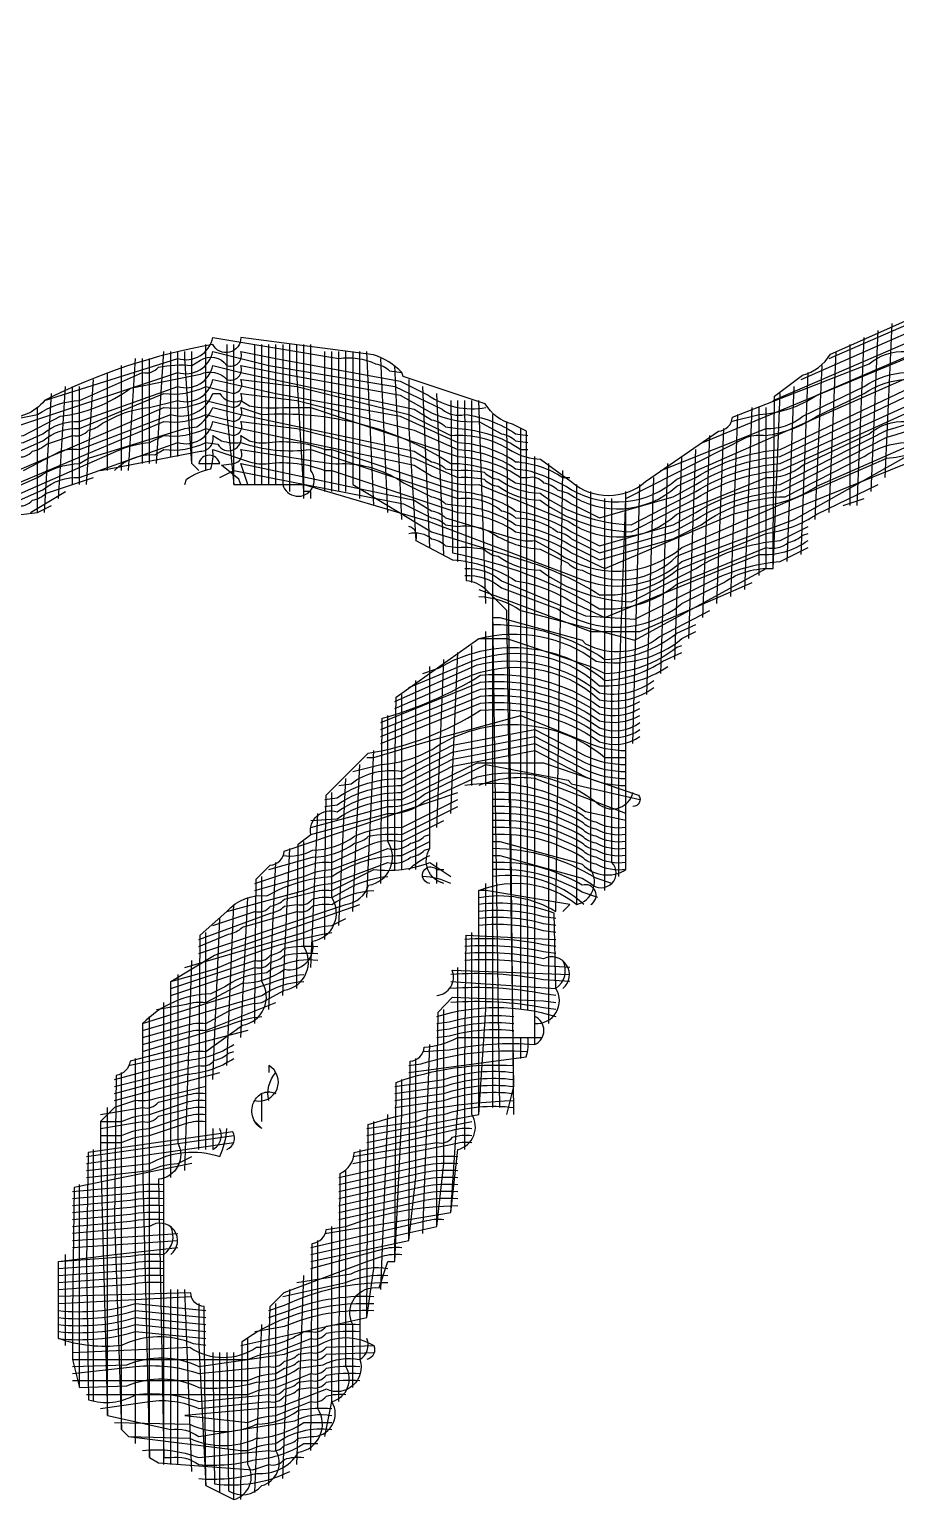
# Model space of a CAD drawing. Header units: millimetres. Extents: x 127 to 2034, y 513 to 812.
# Drawn here: x 1875.717 to 1878.191, y 527.39 to 531.59 of the extents above; entities that cross this region are included whole.
import ezdxf

# ---------------------------------------------------------------- set-up
doc = ezdxf.new("R2010")
doc.units = ezdxf.units.MM

# ---------------------------------------------------------------- blocks, each defined once
blk = doc.blocks.new('slj1')
at = {"color": 7, "linetype": 'Continuous'}
for points in [[(2.44, 2.57), (2.8975, 2.7725, -0.187601), (2.95, 2.79), (3.07, 2.84, 0.148409), (3.13, 2.85), (3.17, 2.84, 0.535184), (3.18, 2.86), (3.26, 2.85), (3.42, 2.81), (3.48, 2.78, -0.166402), (3.5675, 2.7575, 0.109852), (3.608, 2.746), (3.652, 2.714, 0.372463), (3.758, 2.714), (3.862, 2.786, 0.369924), (3.882, 2.806), (4.0775, 2.8825, -0.187601), (4.13, 2.9)], [(3.72, 2.15), (3.72, 2.41), (3.73, 2.69), (3.9025, 2.7775, -0.113888), (3.93, 2.78, 0.115249), (4.0025, 2.8075), (4.07, 2.84, -0.141676), (4.13, 2.86), (4.5175, 3.0325, -0.187601), (4.57, 3.05), (4.67, 3.09, 0.142225), (4.7225, 3.0975, 0.133918), (4.7425, 3.1075), (4.7825, 3.1175, -0.065345), (4.88, 3.14), (4.89, 3.36)], [(3.94, 2.59), (3.94, 2.63), (3.942, 2.836), (3.982, 2.866, 0.192582), (4.022, 2.896), (4.5425, 3.1275, 0.12672), (4.67, 3.17), (4.82, 3.21, 0.293702), (4.8425, 3.2175, -0.071068), (4.89, 3.22), (4.93, 3.23, 0.24085), (4.9625, 3.2375, 0.133918), (4.9825, 3.2475), (5.05, 3.26, -0.263919), (5.16, 3.24), (5.17, 3.24)], [(4.02, 2.89), (4.5425, 3.1175, 0.12672), (4.67, 3.16), (4.82, 3.2, 0.293702), (4.8425, 3.2075, -0.071068), (4.89, 3.21), (4.93, 3.22, 0.24085), (4.9625, 3.2275, 0.133918), (4.9825, 3.2375), (5.05, 3.25, -0.263919), (5.16, 3.23), (5.17, 3.23)], [(3.94, 2.83), (4.5825, 3.1075, 0.150368), (4.6425, 3.1275, 0.133918), (4.6625, 3.1375), (4.82, 3.18, 0.293702), (4.8425, 3.1875, -0.071068), (4.89, 3.19), (4.93, 3.2, 0.24085), (4.9625, 3.2075, 0.133918), (4.9825, 3.2175), (5.05, 3.23, -0.263919), (5.16, 3.21), (5.17, 3.21)], [(3.98, 2.86), (4.5425, 3.1075, 0.12672), (4.67, 3.15), (4.82, 3.19, 0.293702), (4.8425, 3.1975, -0.071068), (4.89, 3.2), (4.93, 3.21, 0.24085), (4.9625, 3.2175, 0.133918), (4.9825, 3.2275), (5.05, 3.24, -0.263919), (5.16, 3.22), (5.17, 3.22)], [(3.88, 2.8), (3.92, 2.81, 0.136088), (4.0025, 2.8375), (4.5825, 3.0875, -0.113888), (4.61, 3.09), (4.67, 3.12, 0.142225), (4.7225, 3.1275, 0.133918), (4.7425, 3.1375), (4.7825, 3.1475, -0.088843), (4.95, 3.18, -0.150368), (5.05, 3.21, -0.461442), (5.15, 3.18, -0.236068), (5.14, 3.14, 0.287394), (5.0575, 3.1525, -0.071068), (5.01, 3.15, -0.147327), (4.9012, 3.1153), (4.9, 2.91)], [(3.84, 2.77), (4.5825, 3.0775, -0.113888), (4.61, 3.08), (4.67, 3.11, 0.142225), (4.7225, 3.1175, 0.133918), (4.7425, 3.1275), (4.7825, 3.1375, -0.088491), (4.89, 3.16, -0.128288), (4.95, 3.17, -0.244621), (5.15, 3.19)], [(3.78, 2.73), (3.93, 2.79, 0.185996), (3.9825, 2.8075), (4.07, 2.85, -0.141676), (4.13, 2.87), (4.5825, 3.0675, -0.113888), (4.61, 3.07), (4.6375, 3.0825, -0.209332), (4.71, 3.1), (4.76, 3.12, 0.293702), (4.7825, 3.1275, 0.133918), (4.8025, 3.1375), (4.91, 3.15, 0.136717), (5.01, 3.18), (5.0625, 3.1875, -0.222252), (5.14, 3.17), (5.15, 3.17)], [(2.42, 2.54), (3.07, 2.82, 0.148409), (3.13, 2.83), (3.17, 2.82, 0.535184), (3.18, 2.84), (3.26, 2.83), (3.4275, 2.7875), (3.49, 2.76, -0.136088), (3.5725, 2.7325), (3.59, 2.73, -0.06777), (3.6525, 2.7025, 0.324719), (3.8025, 2.7175), (4.3025, 2.9375, 0.087727), (4.4225, 2.9875, -0.113888), (4.45, 2.99)], [(2.87, 2.73), (2.9225, 2.7575, -0.113888), (2.95, 2.76), (3.08, 2.81, 0.409667), (3.14, 2.84), (3.15, 2.84, 0.375), (3.18, 2.83), (3.1925, 2.8225, 0.071068), (3.24, 2.82), (3.28, 2.82), (3.46, 2.76), (3.49, 2.75, -0.133918), (3.58, 2.72), (3.59, 2.72, -0.293702), (3.6125, 2.7125, -0.133918), (3.6325, 2.7025), (3.6475, 2.6975, 0.350426), (3.8025, 2.7075), (3.83, 2.72, -0.118705), (3.95, 2.76), (4.3025, 2.9275, 0.098524)], [(3.16, 2.91), (3.16, 2.81), (3.17, 2.71), (3.27, 2.71), (3.4475, 2.6575), (3.6725, 2.5725, 0.270546), (3.81, 2.6), (3.97, 2.66), (4.13, 2.75), (4.13, 2.97)], [(2.36, 2.5), (3.07, 2.8, 0.148409), (3.13, 2.81), (3.17, 2.8, 0.535184), (3.18, 2.82), (3.21, 2.81, -0.160168), (3.48, 2.74, -0.152519), (3.5725, 2.7125, -0.098524), (3.6525, 2.6825), (3.6925, 2.6625), (3.7975, 2.6925), (3.83, 2.71, -0.118705), (3.95, 2.75), (4.3025, 2.9175, 0.098524), (4.3825, 2.9475), (4.39, 2.95)], [(2.28, 2.45), (2.89, 2.72, -0.141676), (2.95, 2.74), (2.9625, 2.7475), (3.1, 2.79), (3.1175, 2.7925, 0.143151), (3.14, 2.82), (3.18, 2.81), (3.4275, 2.7575), (3.4525, 2.7425, -0.133918), (3.4725, 2.7325), (3.49, 2.73, -0.071068), (3.5275, 2.7275, 0.171293), (3.5475, 2.7175, 0.150368), (3.6075, 2.6975, 0.15428), (3.7375, 2.6525), (3.83, 2.7, -0.118705), (3.95, 2.74), (4.39, 2.94)], [(2.28, 2.44), (3.0025, 2.7575, -0.083886), (3.05, 2.77), (3.07, 2.78, 0.148409), (3.13, 2.79), (3.17, 2.78, 0.535184), (3.18, 2.8), (3.26, 2.79), (3.4275, 2.7475), (3.49, 2.72, -0.071068), (3.5275, 2.7175, 0.171293), (3.5475, 2.7075, 0.150368), (3.6075, 2.6875, 0.15428), (3.7375, 2.6425), (3.83, 2.69, -0.118705), (3.95, 2.73), (4.39, 2.93)], [(3.59, 1.96), (3.59, 1.98), (3.588, 2.786), (3.568, 2.796, -0.199787), (3.5292, 2.8251), (3.412, 2.864), (3.41, 2.87, 0.128963), (3.3694, 2.8951), (3.18, 2.92, -0.808416), (3.14, 2.91, 0.072987), (2.9, 2.83, -0.251793), (2.8412, 2.8053), (2.762, 2.746, 0.127395), (2.698, 2.694), (2.498, 2.604), (2.42, 2.55), (2.42, 2.36)], [(2.9, 2.83), (3.09, 2.89, 0.45082), (3.14, 2.92), (3.32, 2.89, -0.142225), (3.3725, 2.8825, -0.133918), (3.3925, 2.8725), (3.41, 2.87)], [(2.26, 2.42), (2.8975, 2.7025, -0.187601), (2.95, 2.72), (3.09, 2.77, 0.45082), (3.14, 2.8), (3.18, 2.79), (3.4275, 2.7375), (3.4525, 2.7225, 0.128288), (3.52, 2.71), (3.6475, 2.6575, 0.350426), (3.8025, 2.6675), (3.93, 2.72, 0.185996), (3.9825, 2.7375), (4.0775, 2.7825, -0.187601), (4.13, 2.8), (4.32, 2.89, 0.293702), (4.3425, 2.8975, 0.133918), (4.3625, 2.9075), (4.37, 2.91)], [(2.82, 2.78), (3.09, 2.87, 0.45082), (3.14, 2.9), (3.22, 2.88), (3.4, 2.85), (3.4675, 2.8175, 0.24085), (3.5, 2.81, -0.115249), (3.5725, 2.7825), (3.59, 2.78)], [(2.84, 2.8), (2.89, 2.81, -0.141676), (2.95, 2.83), (3.04, 2.87, 0.293702), (3.0625, 2.8775, -0.071068), (3.11, 2.88), (3.1225, 2.8875, -0.409622), (3.16, 2.88, 0.658195), (3.18, 2.9), (3.23, 2.89), (3.4075, 2.8575), (3.4475, 2.8375, 0.199179), (3.53, 2.82)], [(3.24, 2.91), (3.24, 2.71, 1.222654), (3.28, 2.73), (3.28, 2.91)], [(3.34, 2.9), (3.34, 2.71), (3.4525, 2.6425), (3.59, 2.6, -0.063045), (3.6925, 2.5525, 0.190171), (3.8025, 2.5875), (3.93, 2.64, 0.115249), (4.0025, 2.6675), (4.09, 2.71)], [(2.7, 2.7), (2.81, 2.75, -0.141676), (2.87, 2.77), (2.8975, 2.7825, -0.187601), (2.95, 2.8), (3.09, 2.85, 0.45082), (3.14, 2.88), (3.18, 2.87), (3.4275, 2.8175), (3.4525, 2.8025, -0.133918), (3.4725, 2.7925), (3.49, 2.79, -0.133918), (3.58, 2.76), (3.59, 2.76)], [(2.72, 2.72), (2.81, 2.76, -0.141676), (2.87, 2.78), (2.9225, 2.8075, 0.133598), (3.0225, 2.8475), (3.1225, 2.8675, -0.329326), (3.16, 2.86, 0.658195), (3.18, 2.88), (3.23, 2.87), (3.4075, 2.8375), (3.4525, 2.8125, 0.128288), (3.52, 2.8), (3.5525, 2.7825, -0.133918), (3.5725, 2.7725), (3.59, 2.77)], [(3, 2.73, -0.220738), (3.0575, 2.7525), (3.07, 2.76, 0.148409), (3.13, 2.77), (3.1475, 2.7675, 0.892529), (3.18, 2.78), (3.1925, 2.7725, 0.113888), (3.22, 2.77, -0.123106), (3.3, 2.76), (3.31, 2.76), (3.49, 2.7, -0.136088), (3.5725, 2.6725, -0.098524), (3.6525, 2.6425), (3.6925, 2.6225), (3.7975, 2.6525), (3.83, 2.67, -0.118705), (3.95, 2.71), (4.1025, 2.7875, 0.073472), (4.2825, 2.8675, -0.083886), (4.33, 2.88), (4.35, 2.89)], [(2.42, 2.55), (2.86, 2.75, 0.293702), (2.8825, 2.7575, 0.133918), (2.9025, 2.7675), (2.94, 2.78, 0.293702), (2.9625, 2.7875, 0.133918), (2.9825, 2.7975), (3.0025, 2.8075, -0.083886), (3.05, 2.82), (3.09, 2.83, 0.45082), (3.14, 2.86), (3.23, 2.84), (3.4075, 2.8075), (3.49, 2.77, -0.136088), (3.5725, 2.7425, -0.1271), (3.64, 2.72), (3.65, 2.72)], [(2.98, 2.73), (3.1225, 2.7575, 0.504798), (3.14, 2.78), (3.1525, 2.7725, 0.113888), (3.18, 2.77, 0.115797), (3.28, 2.76), (3.49, 2.69, -0.200551), (3.5525, 2.6725, -0.133918), (3.5725, 2.6625, -0.150368), (3.6325, 2.6425, -0.133918), (3.6525, 2.6325), (3.6925, 2.6125), (3.7975, 2.6425), (3.83, 2.66, -0.118705), (3.95, 2.7), (4.1025, 2.7775, 0.073472), (4.2825, 2.8575), (4.29, 2.86)], [(3.42, 2.86), (3.42, 2.79), (3.43, 2.63), (3.4825, 2.6025, -0.123313), (3.5725, 2.5725, -0.098524), (3.6525, 2.5425), (3.7, 2.52), (3.87, 2.59), (3.92, 2.61, 0.173949), (3.99, 2.63)], [(3.5, 2.58, -0.185996), (3.5525, 2.5625), (3.6325, 2.5325, 0.339165), (3.81, 2.54), (3.87, 2.57, -0.165075), (3.94, 2.59), (3.95, 2.84)], [(3.18, 2.71), (3.1775, 2.7175), (3.1525, 2.7375), (3.17, 2.74, 0.535184), (3.18, 2.76), (3.2925, 2.7425, 0.071068), (3.33, 2.74, -0.136088), (3.4125, 2.7125), (3.4525, 2.6925, -0.133918), (3.4725, 2.6825), (3.49, 2.68, -0.136088), (3.5725, 2.6525, -0.098524), (3.6525, 2.6225), (3.6925, 2.6025), (3.7975, 2.6325), (3.8375, 2.6525, -0.156765), (3.9575, 2.6925), (4.07, 2.75, -0.141676), (4.13, 2.77), (4.25, 2.83)], [(3.48, 2.83), (3.4825, 2.6125, -0.082261), (3.6925, 2.5325, 0.190171), (3.8025, 2.5675), (3.93, 2.62, 0.24085), (3.9625, 2.6275, 0.133918), (3.9825, 2.6375), (3.99, 2.64)], [(3.56, 1.81), (3.57, 1.85), (3.56, 2.53), (3.53, 2.56, 0.163923), (3.5025, 2.5725), (3.5, 2.83)], [(3.52, 2.55, -0.141676), (3.58, 2.53), (3.7425, 2.4875), (3.93, 2.59), (3.93, 2.82)], [(3.1, 2.71), (3.1025, 2.7175, -0.086104), (3.1375, 2.7325, 0.113888), (3.14, 2.76), (3.1925, 2.7425, 0.113888), (3.22, 2.74, -0.123106), (3.3, 2.73), (3.31, 2.73), (3.49, 2.67, -0.136088), (3.5725, 2.6425, -0.098524), (3.6525, 2.6125), (3.7, 2.59), (3.8825, 2.6675), (3.93, 2.68, 0.115249), (4.0025, 2.7075), (4.19, 2.79)], [(3.15, 2.74, 0.787829), (3.12, 2.74), (3.15, 2.74)], [(3.19, 2.71), (3.18, 2.74), (3.4275, 2.6875), (3.4525, 2.6725, -0.133918), (3.4725, 2.6625), (3.5725, 2.6325, 0.113888), (3.6, 2.63), (3.6325, 2.6125, 0.339165), (3.81, 2.62), (4.1025, 2.7475, 0.1271), (4.17, 2.77)], [(3.15, 2.72), (3.17, 2.73), (3.4125, 2.6825), (3.4525, 2.6625, -0.133918), (3.4725, 2.6525), (3.49, 2.65, -0.182402), (3.54, 2.64, 0.127691), (3.6075, 2.6175), (3.6475, 2.5975, 0.171293), (3.6675, 2.5875, 0.331531), (3.8025, 2.6075), (4.13, 2.74)], [(2.26, 2.41), (2.86, 2.68, 0.293702), (2.8825, 2.6875, 0.133918), (2.9025, 2.6975), (2.97, 2.72)], [(3.52, 2.12, -0.184257), (3.63, 2.1), (3.64, 2.73)], [(3.52, 1.81), (3.52, 2.13, -0.270157), (3.66, 2.11, 0.506738), (3.68, 2.16), (3.68, 2.7)], [(3.54, 2.2), (3.55, 2.2), (3.66, 2.17), (3.6675, 2.1675, 0.359163), (3.73, 2.16), (3.73, 2.7)], [(3.54, 2.18), (3.55, 2.18), (3.6675, 2.1475), (3.68, 2.14, 0.991111), (3.71, 2.17), (3.71, 2.69)], [(2.12, 2.12), (2.12, 2.31), (2.2012, 2.3753), (2.37, 2.45, -0.127691), (2.4375, 2.4725), (2.57, 2.54, -0.127691), (2.6375, 2.5625), (2.77, 2.63, -0.118705), (2.89, 2.67), (2.91, 2.68)], [(3.43, 2.63, 0.468375), (3.42, 2.65)], [(3.42, 2.64, -0.24085), (3.4525, 2.6325, -0.133918), (3.4725, 2.6225), (3.49, 2.62, -0.071068), (3.5275, 2.6175, 0.171293), (3.5475, 2.6075, 0.150368), (3.6075, 2.5875, 0.15428), (3.7375, 2.5425), (3.83, 2.59, -0.118705), (3.95, 2.63), (3.99, 2.65)], [(3.5, 2.59, -0.185996), (3.5525, 2.5725), (3.6725, 2.5225), (3.7425, 2.5175), (3.8625, 2.5775, -0.082673), (3.95, 2.6), (3.99, 2.62)], [(3.54, 2.52), (3.55, 2.52), (3.6675, 2.4875), (3.6725, 2.4825, 0.301542), (3.7775, 2.4925), (3.85, 2.53)], [(3.4, 2.16), (3.4, 2.3), (3.402, 2.406), (3.52, 2.49, -0.227201), (3.6875, 2.4575, 0.220328), (3.81, 2.49), (3.83, 2.5)], [(3.54, 2.51, -0.153092), (3.7, 2.46, 0.161608), (3.8025, 2.4975), (3.83, 2.51)], [(3.52, 2.49), (3.56, 2.49), (3.68, 2.45), (3.7, 2.44, 0.161608), (3.8025, 2.4775), (3.81, 2.48)], [(3.4, 2.4), (3.5175, 2.4525, -0.231643), (3.6925, 2.4125, 0.212517), (3.77, 2.43)], [(3.42, 2.42), (3.4975, 2.4525, -0.300041), (3.6925, 2.4225, 0.158591), (3.79, 2.45)], [(3.44, 2.44), (3.4625, 2.4475, -0.318706), (3.7, 2.43, 0.136088), (3.7825, 2.4575), (3.81, 2.47)], [(3.38, 2.14), (3.382, 2.376, 0.071295), (3.5225, 2.4375, -0.178238), (3.6925, 2.3925, 0.207133), (3.75, 2.4)], [(3.4, 2.39), (3.4975, 2.4325, -0.300041), (3.6925, 2.4025, 0.214813), (3.77, 2.42)], [(3.47, 2.14, -0.506738), (3.45, 2.19), (3.45, 2.45)], [(3.38, 2.37), (3.5225, 2.4275, -0.178238), (3.6925, 2.3825, 0.198099), (3.75, 2.39)], [(3.38, 2.36), (3.5225, 2.4175, -0.178238), (3.6925, 2.3725, 0.189786), (3.75, 2.38)], [(3.38, 2.35), (3.5225, 2.4075, -0.178238), (3.6925, 2.3625, 0.266957), (3.75, 2.37)], [(3.38, 2.34), (3.5225, 2.3975, -0.178238), (3.6925, 2.3525, 0.252577), (3.75, 2.36)], [(3.12, 2.04), (3.33, 2.11, 0.285914), (3.3625, 2.1375, 0.542165), (3.39, 2.2), (3.39, 2.38)], [(3.3, 2.06), (3.3, 2.14), (3.302, 2.266), (3.362, 2.326, 0.100267), (3.5225, 2.3875, -0.178238), (3.6925, 2.3425, 0.247), (3.75, 2.35)], [(3.36, 2.32), (3.37, 2.32), (3.4625, 2.3475), (3.58, 2.38), (3.6725, 2.3425, 0.110696), (3.73, 2.33)], [(3.32, 2.28), (3.3375, 2.2825, -0.209332), (3.41, 2.3), (3.4825, 2.3375), (3.6, 2.36), (3.6725, 2.3225, 0.110696), (3.73, 2.31)], [(3.34, 2.3), (3.38, 2.31, 0.136088), (3.4625, 2.3375, -0.318706), (3.7, 2.32), (3.73, 2.32)], [(3.3, 2.26), (3.3175, 2.2625, -0.152519), (3.41, 2.29), (3.4825, 2.3275), (3.6, 2.35), (3.6725, 2.3125, 0.110696), (3.73, 2.3)], [(3.3, 2.25), (3.3175, 2.2525, -0.152519), (3.41, 2.28), (3.4825, 2.3175), (3.6, 2.34), (3.6725, 2.3025, 0.110696), (3.73, 2.29)], [(3.26, 1.99), (3.26, 2.01), (3.262, 2.196), (3.28, 2.21, -0.572972), (3.3175, 2.2425, -0.152519), (3.41, 2.27), (3.4825, 2.3075), (3.6, 2.33), (3.6725, 2.2925, 0.110696), (3.73, 2.28)], [(3.28, 2.23), (3.3175, 2.2325, -0.152519), (3.41, 2.26), (3.5175, 2.3125), (3.6125, 2.3125), (3.748, 2.266, -0.641698), (3.74, 2.25)], [(3.28, 2.22), (3.39, 2.25, 0.185996), (3.4425, 2.2675), (3.53, 2.31), (3.6475, 2.2875), (3.6525, 2.2825), (3.75, 2.26)], [(3.28, 2.21), (3.39, 2.24, 0.185996), (3.4425, 2.2575), (3.5175, 2.2925, -0.231643), (3.6925, 2.2525, 0.538736), (3.74, 2.27)], [(3.73, 2.24), (3.6, 2.29, 0.123106), (3.52, 2.28)], [(3.06, 1.96), (3.1025, 1.9675, -0.113888), (3.13, 1.97), (3.1825, 1.9975, 0.150368), (3.2425, 2.0175, 0.547778), (3.2825, 2.0575, 0.542165), (3.31, 2.12), (3.31, 2.27)], [(3.2, 1.94), (3.2, 1.96), (3.202, 2.146), (3.222, 2.166, 0.369924), (3.242, 2.186), (3.49, 2.27)], [(3.73, 2.23), (3.6725, 2.2425, 0.18821), (3.5, 2.28)], [(3.73, 2.22, -0.162278), (3.6875, 2.2275, -0.133918), (3.6675, 2.2375, 0.147331), (3.54, 2.27)], [(3.22, 2.16), (3.2825, 2.1775, 0.150368), (3.3425, 2.1975, 0.133918), (3.3625, 2.2075, -0.071068), (3.41, 2.21), (3.49, 2.25)], [(3.24, 2.18, 0.162278), (3.2825, 2.1875, 0.150368), (3.3425, 2.2075, -0.128288), (3.41, 2.22), (3.49, 2.26)], [(3.73, 2.21, -0.162278), (3.6875, 2.2175, -0.133918), (3.6675, 2.2275, 0.147331), (3.54, 2.26)], [(3.73, 2.2, -0.162278), (3.6875, 2.2075, -0.133918), (3.6675, 2.2175, 0.147331), (3.54, 2.25)], [(3.2, 2.14), (3.2825, 2.1675, -0.113888), (3.31, 2.17), (3.3575, 2.1925, -0.172355), (3.41, 2.2), (3.47, 2.23)], [(3.73, 2.19, -0.162278), (3.6875, 2.1975, -0.133918), (3.6675, 2.2075, 0.147331), (3.54, 2.24)], [(3.73, 2.18, -0.162278), (3.6875, 2.1875, -0.133918), (3.6675, 2.1975, 0.147331), (3.54, 2.23)], [(3.2, 2.13), (3.27, 2.15, -0.101873), (3.31, 2.16), (3.39, 2.19, 0.24085), (3.4225, 2.1975, 0.133918), (3.4425, 2.2075), (3.45, 2.21)], [(3.73, 2.17, -0.162278), (3.6875, 2.1775, -0.133918), (3.6675, 2.1875, 0.147331), (3.54, 2.22)], [(3.73, 2.16, -0.162278), (3.6875, 2.1675, -0.133918), (3.6675, 2.1775, 0.147331), (3.54, 2.21)], [(3.04, 1.92), (3.1025, 1.9375, -0.113888), (3.13, 1.94), (3.1625, 1.9575, -0.083886), (3.21, 1.97), (3.2425, 1.9875, 0.542165), (3.27, 2.05), (3.27, 2.2)], [(3.12, 1.76), (3.12, 1.8), (3.122, 2.066), (3.16, 2.1, -0.24397), (3.2175, 2.1225, -0.11416), (3.31, 2.15, -0.150368), (3.41, 2.18), (3.45, 2.2)], [(3.16, 2.1), (3.27, 2.13, -0.101873), (3.31, 2.14), (3.39, 2.17, 0.24085), (3.4225, 2.1775, 0.133918), (3.4425, 2.1875), (3.45, 2.19)], [(3.71, 2.14), (3.6875, 2.1475, 0.13706), (3.54, 2.19)], [(3.14, 2.08), (3.2, 2.1, 0.293702), (3.2225, 2.1075, 0.133918), (3.2425, 2.1175), (3.2825, 2.1275, -0.113888), (3.31, 2.13), (3.37, 2.16, 0.123106), (3.45, 2.17), (3.48, 2.15)], [(3.42, 2.16, -0.090556), (3.45, 2.18)], [(3.45, 2.14, -1.432919), (3.46, 2.16), (3.47, 2.16)], [(3.68, 2.11, 0.907873), (3.6675, 2.1375, 0.147331), (3.54, 2.17)], [(3.02, 1.88), (3.1025, 1.8975, -0.113888), (3.13, 1.9), (3.1825, 1.9375, 0.542165), (3.21, 2), (3.21, 2.15)], [(3.12, 2.06), (3.2225, 2.0975, 0.133918), (3.2425, 2.1075), (3.26, 2.11, 0.293702), (3.2825, 2.1175, -0.113888), (3.31, 2.12), (3.3425, 2.1375, -0.083886), (3.39, 2.15)], [(3.48, 2.14, 0.101873), (3.44, 2.15)], [(3.69, 2.12), (3.6675, 2.1275, 0.147331), (3.54, 2.16)], [(3.67, 2.11, 0.225662), (3.54, 2.15)], [(3.12, 2.05), (3.1625, 2.0675, 0.133918), (3.1825, 2.0775), (3.26, 2.1, 0.293702), (3.2825, 2.1075, -0.113888), (3.31, 2.11, -0.141676), (3.37, 2.13)], [(3.6, 1.94, 0.611936), (3.63, 1.99), (3.6275, 2.0975, 0.121616), (3.52, 2.11)], [(3.63, 2.09), (3.6125, 2.0925, 0.094883), (3.52, 2.1)], [(3.1, 2.02), (3.27, 2.07, -0.101873), (3.31, 2.08), (3.33, 2.09)], [(3.63, 2.08), (3.6125, 2.0825, 0.094883), (3.52, 2.09)], [(3.63, 2.07), (3.6125, 2.0725, 0.094883), (3.52, 2.08)], [(3.08, 2), (3.1425, 2.0175, -0.063203), (3.31, 2.07)], [(3.48, 1.67), (3.49, 1.76, 0.506738), (3.51, 1.81), (3.51, 2.07)], [(3.63, 2.05), (3.6125, 2.0525, 0.071068), (3.5, 2.06)], [(3.08, 1.99), (3.2, 2.03, 0.293702), (3.2225, 2.0375, 0.133918), (3.2425, 2.0475, -0.071068), (3.29, 2.05)], [(3.08, 1.98), (3.2, 2.02, 0.293702), (3.2225, 2.0275, 0.133918), (3.2425, 2.0375, -0.071068), (3.29, 2.04)], [(3.63, 2.04), (3.6125, 2.0425, 0.071068), (3.5, 2.05)], [(3.64, 1.99, 0.894259), (3.6125, 2.0325, 0.071068), (3.5, 2.04)], [(3.29, 2.03, 0.142225), (3.2375, 2.0225, 0.133918), (3.2175, 2.0125), (3.2, 2.01, 0.110918), (3.1575, 1.9925), (3.1375, 1.9825, 0.193905), (3.04, 1.94), (3.04, 1.74), (3.05, 1.32), (3.0625, 1.3125), (3.1975, 1.3025), (3.22, 1.31, 0.293702), (3.2425, 1.3175, -0.113888), (3.27, 1.32)], [(3.48, 2), (3.63, 1.99, 0.377348), (3.64, 2.03)], [(3.65, 2.02), (3.6125, 2.0225, 0.071068), (3.5, 2.03)], [(3.04, 1.94), (3.2225, 1.9975, -0.083886), (3.27, 2.01)], [(3.04, 1.93), (3.21, 1.98, -0.141676), (3.27, 2)], [(3.09, 2.01), (3.09, 1.77, -0.536775), (3.0625, 1.7175), (3.07, 1.32), (3.08, 1.32, -0.20335), (3.12, 1.31, 0.087559), (3.2025, 1.3175, 0.1271), (3.27, 1.34), (3.29, 1.34)], [(3.46, 1.98, 0.500954), (3.482, 2.016), (3.65, 2.01)], [(3.65, 2), (3.6125, 2.0025, 0.063128), (3.48, 2.01)], [(3.63, 1.98), (3.6125, 1.9825, 0.063128), (3.48, 1.99)], [(3.04, 1.91), (3.1025, 1.9275, -0.113888), (3.13, 1.93), (3.23, 1.97)], [(3.46, 1.95, -0.15279), (3.63, 1.95)], [(3.63, 1.96), (3.6125, 1.9625, 0.063128), (3.48, 1.97)], [(3.04, 1.9), (3.1625, 1.9375, -0.083886), (3.21, 1.95)], [(3.44, 1.9), (3.4775, 1.9025, -0.071068), (3.6, 1.91, 0.641698), (3.6, 1.95)], [(3.46, 1.94), (3.4775, 1.9425, -0.094883), (3.57, 1.95)], [(3.46, 1.93), (3.4775, 1.9325, -0.094883), (3.57, 1.94)], [(3.19, 1.93), (3.022, 1.886, -0.333333), (3.002, 1.866), (3, 1.66), (3.01, 1.36), (3.02, 1.35), (3.18, 1.33), (3.19, 1.33, -0.101873), (3.23, 1.34, -0.197586), (3.31, 1.36)], [(3.42, 1.87), (3.5875, 1.8925, 0.113888), (3.59, 1.92)], [(3.42, 1.63), (3.422, 1.886, 0.369924), (3.442, 1.906, 0.096935), (3.49, 1.92), (3.61, 1.92)], [(3.46, 1.92), (3.4775, 1.9225, -0.094883), (3.57, 1.93)], [(3, 1.86), (3.1025, 1.8875, 0.1271), (3.17, 1.91)], [(3, 1.85), (3.12, 1.88, 0.293702), (3.1425, 1.8875, 0.133918), (3.1625, 1.8975), (3.17, 1.9)], [(3.42, 1.88), (3.4375, 1.8825, -0.09103), (3.59, 1.9)], [(3, 1.84), (3.1025, 1.8675, 0.1271), (3.17, 1.89)], [(3.2, 1.83, 0.872555), (3.22, 1.88), (3.22, 1.87)], [(3.22, 1.83, -0.236068), (3.23, 1.87)], [(3.4, 1.6), (3.402, 1.856, -0.101202), (3.57, 1.88)], [(3.4, 1.85), (3.47, 1.86, -0.115797), (3.57, 1.87)], [(3.13, 1.85), (3.0575, 1.8325, -0.113888), (3.03, 1.83), (3, 1.82), (2.98, 1.8), (2.98, 1.76), (2.99, 1.38), (3.08, 1.36, -0.20335), (3.12, 1.35), (3.2575, 1.3725, -0.172355), (3.31, 1.38)], [(3.34, 1.42), (3.34, 1.51, -0.618717), (3.3775, 1.5625), (3.39, 1.6), (3.4, 1.6), (3.41, 1.81), (3.41, 1.86)], [(3.4, 1.84), (3.47, 1.85, -0.115797), (3.57, 1.86)], [(3.4, 1.83), (3.47, 1.84, -0.115797), (3.57, 1.85)], [(2.98, 1.81), (3.04, 1.82, 0.293702), (3.0625, 1.8275), (3.1025, 1.8375, -0.113888), (3.13, 1.84)], [(2.98, 1.8), (3.01, 1.8, -0.101873), (3.05, 1.81), (3.1025, 1.8275, -0.113888), (3.13, 1.83)], [(3.2, 1.8), (3.21, 1.79, -0.414214), (3.2, 1.83, -0.414214), (3.23, 1.84)], [(3.36, 1.52), (3.362, 1.796, -0.067053), (3.57, 1.83)], [(3.4, 1.82), (3.47, 1.83, -0.115797), (3.57, 1.84)], [(2.98, 1.79), (3.04, 1.8, 0.293702), (3.0625, 1.8075), (3.1025, 1.8175, -0.113888), (3.13, 1.82)], [(2.98, 1.78), (3.01, 1.78, -0.101873), (3.05, 1.79), (3.1025, 1.8075, -0.113888), (3.13, 1.81)], [(3.36, 1.79), (3.43, 1.8, -0.101873), (3.47, 1.81, -0.115797), (3.57, 1.82)], [(2.96, 1.73), (3.05, 1.74, -0.215451), (3.15, 1.75, 0.101873), (3.16, 1.79)], [(3.16, 1.76, 0.469934), (3.1688, 1.7853), (2.962, 1.756), (2.96, 1.6), (2.9625, 1.4025, 0.206766), (3.03, 1.41, -0.113888), (3.12, 1.4), (3.22, 1.41, 0.293702), (3.2425, 1.4175, 0.133918), (3.2625, 1.4275), (3.28, 1.43, 0.293702), (3.3025, 1.4375, -0.071068), (3.35, 1.44)], [(2.98, 1.77), (3.01, 1.77, -0.101873), (3.05, 1.78), (3.1025, 1.7975, -0.113888), (3.13, 1.8)], [(3.14, 1.79), (3.14, 1.76, 0.414214), (3.15, 1.79)], [(3.32, 1.4), (3.322, 1.726, 0.28935), (3.342, 1.756), (3.4825, 1.7875, -0.113888), (3.51, 1.79)], [(3.34, 1.75), (3.46, 1.77, 0.293702), (3.4825, 1.7775, -0.113888), (3.51, 1.78)], [(3.34, 1.74), (3.4825, 1.7675, -0.113888), (3.51, 1.77)], [(2.96, 1.72), (3.05, 1.73, -0.101873), (3.09, 1.74), (3.11, 1.75)], [(3.35, 1.76), (3.35, 1.46, -0.662208), (3.3025, 1.4175), (3.2375, 1.3925), (3.1, 1.38), (3.19, 1.37, -0.101873), (3.23, 1.38), (3.28, 1.4, 0.293702), (3.3025, 1.4075, -0.113888), (3.33, 1.41)], [(3.32, 1.72), (3.4425, 1.7475, -0.071068), (3.49, 1.75)], [(3.11, 1.74), (2.942, 1.706), (2.94, 1.53), (2.94, 1.46), (2.95, 1.42), (3.0175, 1.4225, -0.218427), (3.12, 1.42, 0.087559), (3.2025, 1.4275, 0.150368), (3.2625, 1.4475), (3.2975, 1.4525, -0.172355), (3.35, 1.46, 0.375), (3.36, 1.49)], [(3.3, 1.35), (3.31, 1.4, 0.506738), (3.33, 1.45), (3.33, 1.73)], [(3.32, 1.71), (3.4425, 1.7375, -0.071068), (3.49, 1.74)], [(3.32, 1.7), (3.4425, 1.7275, -0.071068), (3.49, 1.73)], [(2.94, 1.7), (3.0225, 1.7075, -0.071068), (3.07, 1.71)], [(3.32, 1.69), (3.4425, 1.7175, -0.071068), (3.49, 1.72)], [(3.32, 1.68), (3.4425, 1.7075, -0.071068), (3.49, 1.71)], [(2.94, 1.69), (3.0225, 1.6975, -0.071068), (3.07, 1.7)], [(2.94, 1.68), (3.0225, 1.6875, -0.071068), (3.07, 1.69)], [(2.94, 1.67), (3.0225, 1.6775, -0.071068), (3.07, 1.68)], [(3.32, 1.67), (3.4425, 1.6975, -0.071068), (3.49, 1.7)], [(3.32, 1.66), (3.4425, 1.6875, -0.071068), (3.49, 1.69)], [(2.94, 1.66), (3.0225, 1.6675, -0.071068), (3.07, 1.67)], [(2.94, 1.65), (3.0225, 1.6575, -0.071068), (3.07, 1.66)], [(3.28, 1.33), (3.282, 1.626, 0.369924), (3.302, 1.646), (3.33, 1.65, -0.087322), (3.49, 1.68)], [(3.28, 1.62), (3.4425, 1.6575, -0.113888), (3.47, 1.66)], [(2.92, 1.6), (3.0225, 1.6075, -0.071068), (3.07, 1.61, 0.377348), (3.08, 1.65)], [(3.08, 1.61, 0.989977), (3.05, 1.65), (2.94, 1.64)], [(3.04, 1.33, -0.123106), (3.12, 1.32), (3.22, 1.33, 0.293702), (3.2425, 1.3375, 0.133918), (3.2625, 1.3475), (3.28, 1.35, 0.611936), (3.31, 1.4), (3.31, 1.65)], [(3.13, 1.48), (3.1125, 1.4825, 0.218427), (3.01, 1.48, -0.113888), (2.92, 1.49), (2.92, 1.6), (3, 1.61), (3.09, 1.62)], [(3.12, 1.29, 0.087559), (3.2025, 1.2975, 0.291753), (3.2625, 1.3275, 0.542165), (3.29, 1.39), (3.29, 1.63)], [(3.28, 1.59), (3.3825, 1.6175, -0.113888), (3.41, 1.62)], [(2.92, 1.59), (3.0225, 1.5975, -0.071068), (3.07, 1.6)], [(3.22, 1.28), (3.22, 1.47), (3.222, 1.536), (3.242, 1.556), (3.36, 1.6), (3.3825, 1.6075, -0.113888), (3.41, 1.61)], [(2.92, 1.58), (3.0225, 1.5875, -0.071068), (3.07, 1.59)], [(2.92, 1.57), (3.0225, 1.5775, -0.071068), (3.07, 1.58)], [(3.24, 1.55), (3.33, 1.57, -0.128288), (3.39, 1.58)], [(3.26, 1.57), (3.3375, 1.5825, -0.172355), (3.39, 1.59)], [(2.92, 1.56), (3.0225, 1.5675, -0.071068), (3.07, 1.57)], [(3.13, 1.28), (3.128, 1.536, -0.411579), (3.1088, 1.5553), (2.92, 1.55)], [(3.22, 1.53), (3.2425, 1.5375, -0.115242), (3.39, 1.57)], [(2.92, 1.53, 0.09902), (3.03, 1.54), (3.13, 1.53)], [(3.12, 1.54), (3.12, 1.48), (3.13, 1.28), (3.17, 1.26, 0.506738), (3.19, 1.31), (3.19, 1.49)], [(3.16, 1.47), (3.1625, 1.2725, 0.37891), (3.21, 1.28, 0.506738), (3.23, 1.33), (3.23, 1.54)], [(3.18, 1.26), (3.182, 1.486, -0.164525), (3.37, 1.54)], [(3.22, 1.52), (3.2425, 1.5275, -0.116324), (3.37, 1.55)], [(2.92, 1.52, 0.09902), (3.03, 1.53), (3.13, 1.52)], [(2.92, 1.51, 0.09902), (3.03, 1.52), (3.13, 1.51)], [(3.2, 1.5), (3.2425, 1.5075, -0.116324), (3.37, 1.53)], [(2.92, 1.5, 0.09902), (3.03, 1.51), (3.13, 1.5)], [(2.92, 1.49, 0.09902), (3.03, 1.5), (3.13, 1.49)], [(2.94, 1.47), (3.1075, 1.4775, 0.304255), (3.2025, 1.4775, 0.1271), (3.27, 1.5), (3.28, 1.5, 0.293702), (3.3025, 1.5075, -0.071068), (3.35, 1.51)], [(2.94, 1.46), (3.19, 1.46, -0.101873), (3.23, 1.47), (3.28, 1.49, 0.293702), (3.3025, 1.4975, -0.071068), (3.35, 1.5)], [(2.94, 1.45), (3.0175, 1.4525, -0.218427), (3.12, 1.45), (3.2425, 1.4675, -0.083886), (3.29, 1.48, -0.286164), (3.37, 1.48, -0.468375), (3.36, 1.46)], [(2.94, 1.44), (3.03, 1.45, -0.113888), (3.12, 1.44), (3.22, 1.45, 0.293702), (3.2425, 1.4575, 0.133918), (3.2625, 1.4675), (3.28, 1.47, 0.293702), (3.3025, 1.4775), (3.37, 1.48)], [(2.94, 1.43), (3.19, 1.43, -0.101873), (3.23, 1.44), (3.2425, 1.4475, 0.133918), (3.2625, 1.4575), (3.28, 1.46, 0.293702), (3.3025, 1.4675), (3.37, 1.47)], [(2.96, 1.41), (3.19, 1.41, -0.101873), (3.23, 1.42), (3.28, 1.44, 0.293702), (3.3025, 1.4475, -0.071068), (3.35, 1.45)], [(3.14, 1.47), (3.1425, 1.2825, 0.1436), (3.25, 1.3)], [(2.98, 1.39), (3.05, 1.4, -0.148998), (3.12, 1.39), (3.22, 1.4, 0.293702), (3.2425, 1.4075, 0.133918), (3.2625, 1.4175), (3.28, 1.42, 0.293702), (3.3025, 1.4275, -0.071068), (3.35, 1.43)], [(3, 1.37), (3.1075, 1.3675, 0.21567), (3.2025, 1.3675, 0.150368), (3.2625, 1.3875, -0.071068), (3.31, 1.39)], [(3.02, 1.35), (3.1075, 1.3475, 0.21567), (3.2025, 1.3475, 0.1271), (3.27, 1.37), (3.31, 1.37)]]:
    blk.add_lwpolyline(points, format="xyb", dxfattribs=at)
for points in [[(4.06, 2.68), (4.07, 2.92)], [(4.08, 2.7), (4.09, 2.93)], [(4.1, 2.72), (4.11, 2.94)], [(3.06, 2.74), (3.07, 2.9)], [(3.08, 2.75), (3.08, 2.9)], [(3.09, 2.75), (3.09, 2.9)], [(3.12, 2.73), (3.11, 2.74), (3.1, 2.89), (3.1, 2.9)], [(3.11, 2.74), (3.11, 2.9)], [(3.13, 2.73), (3.13, 2.91)], [(3.17, 2.71), (3.17, 2.91)], [(3.2, 2.71), (3.2, 2.91)], [(3.21, 2.71), (3.21, 2.91)], [(3.22, 2.71), (3.22, 2.91)], [(3.23, 2.71), (3.23, 2.91)], [(3.25, 2.7), (3.25, 2.91)], [(3.28, 2.69), (3.28, 2.7), (3.27, 2.7), (3.26, 2.87), (3.26, 2.91)], [(3.27, 2.69), (3.27, 2.91)], [(3.3, 2.7), (3.3, 2.9)], [(3.31, 2.7), (3.31, 2.9)], [(3.32, 2.7), (3.32, 2.9)], [(3.33, 2.7), (3.33, 2.9)], [(3.35, 2.69), (3.35, 2.9)], [(3.37, 2.68), (3.36, 2.9)], [(4.02, 2.67), (4.03, 2.9)], [(4.05, 2.68), (4.05, 2.91)], [(3.01, 2.73), (3.01, 2.88)], [(3.02, 2.73), (3.03, 2.89)], [(3.04, 2.74), (3.04, 2.89)], [(3.05, 2.74), (3.05, 2.89)], [(3.39, 2.67), (3.38, 2.89)], [(3.41, 2.66), (3.4, 2.88)], [(4, 2.66), (4.01, 2.88)], [(2.96, 2.71), (2.97, 2.86)], [(2.99, 2.73), (2.99, 2.87)], [(3.98, 2.61), (3.99, 2.87)], [(2.9, 2.67), (2.91, 2.84)], [(2.92, 2.69), (2.93, 2.85)], [(2.94, 2.71), (2.94, 2.85)], [(2.95, 2.71), (2.95, 2.85)], [(3.45, 2.62), (3.44, 2.85)], [(3.47, 2.61), (3.46, 2.84)], [(3.96, 2.6), (3.97, 2.85)], [(2.89, 2.67), (2.89, 2.82)], [(3.49, 2.6), (3.49, 2.83)], [(3.51, 2.57), (3.51, 2.83)], [(3.53, 2.54), (3.52, 2.83)], [(3.9, 2.56), (3.91, 2.82)], [(3.92, 2.58), (3.92, 2.82)], [(3.54, 1.82), (3.54, 2.81)], [(3.57, 1.81), (3.56, 2.8)], [(3.88, 2.55), (3.89, 2.81)], [(3.58, 1.96), (3.58, 2.79)], [(3.84, 2.52), (3.85, 2.78)], [(3.86, 2.54), (3.87, 2.79)], [(3.82, 2.49), (3.83, 2.76)], [(3.6, 1.91), (3.6, 2.75)], [(3.62, 1.94), (3.62, 2.74)], [(3.78, 2.44), (3.79, 2.74)], [(3.8, 2.46), (3.81, 2.75)], [(3.66, 2.11), (3.66, 2.71)], [(3.74, 2.34), (3.75, 2.71)], [(3.76, 2.41), (3.77, 2.72)], [(2.88, 2.67), (2.93, 2.7)], [(3.7, 2.13), (3.7, 2.69)], [(4.04, 2.68), (4.07, 2.69)], [(3.52, 2.56), (3.68, 2.5), (3.75, 2.5), (3.91, 2.57)], [(3.55, 1.82), (3.54, 2.53)], [(3.53, 2.28), (3.53, 2.5)], [(3.51, 2.28), (3.51, 2.48)], [(3.46, 2.22), (3.47, 2.46)], [(3.48, 2.24), (3.49, 2.47)], [(3.43, 2.16), (3.43, 2.43)], [(3.41, 2.16), (3.41, 2.41)], [(3.36, 2.12), (3.37, 2.33)], [(3.32, 2.08), (3.33, 2.29)], [(3.34, 2.1), (3.35, 2.31)], [(3.28, 2.02), (3.29, 2.24)], [(3.24, 1.98), (3.25, 2.19)], [(3.22, 1.96), (3.23, 2.17)], [(3.46, 2.14), (3.46, 2.17)], [(3.36, 1.78), (3.52, 1.81), (3.53, 1.96), (3.53, 2.14)], [(3.64, 2.1), (3.65, 2.11), (3.53, 2.13), (3.52, 2.13)], [(3.08, 1.72), (3.08, 2), (3.1425, 2.0375), (3.35, 2.11)], [(3.16, 1.88), (3.17, 2.11)], [(3.18, 1.92), (3.19, 2.12)], [(3.14, 1.86), (3.15, 2.09)], [(3.13, 1.76), (3.13, 2.07)], [(3.5, 1.76), (3.5, 1.88), (3.502, 2.066), (3.63, 2.06)], [(3.1, 1.73), (3.11, 2.03)], [(3.3, 1.64), (3.48, 1.67), (3.49, 1.82), (3.49, 2.02)], [(3.46, 1.65), (3.46, 1.83), (3.462, 1.956), (3.4825, 1.9775), (3.6125, 1.9725), (3.63, 1.97)], [(3.07, 1.31), (3.07, 1.97)], [(3.28, 1.61), (3.46, 1.65), (3.47, 1.74), (3.47, 1.96)], [(3.05, 1.32), (3.05, 1.95)], [(3.58, 1.89), (3.58, 1.92)], [(3.44, 1.64), (3.45, 1.91)], [(3, 1.83), (3.15, 1.87)], [(3.01, 1.36), (3.01, 1.87)], [(3.03, 1.34), (3.03, 1.89)], [(3.28, 1.6), (3.42, 1.63), (3.43, 1.72), (3.43, 1.89)], [(3.21, 1.8), (3.21, 1.84)], [(2.99, 1.38), (2.99, 1.82)], [(3.38, 1.56), (3.39, 1.81)], [(3.18, 1.48), (3.36, 1.52), (3.37, 1.59), (3.37, 1.8)], [(3.36, 1.77), (3.51, 1.8)], [(2.96, 1.75), (3.17, 1.78)], [(2.96, 1.74), (3.17, 1.77)], [(2.97, 1.4), (2.97, 1.76)], [(2.95, 1.42), (2.95, 1.71)], [(2.94, 1.63), (3.09, 1.64)], [(2.94, 1.62), (3.09, 1.63)], [(2.93, 1.48), (2.93, 1.61)], [(3.26, 1.31), (3.27, 1.58)], [(3.08, 1.31), (3.08, 1.56)], [(3.09, 1.31), (3.09, 1.56)], [(3.11, 1.3), (3.1, 1.56)], [(3.24, 1.29), (3.25, 1.56)], [(2.92, 1.54), (3.11, 1.55)], [(3.2, 1.27), (3.21, 1.51)], [(3.15, 1.27), (3.15, 1.47)], [(3.17, 1.26), (3.17, 1.47)]]:
    blk.add_lwpolyline(points, dxfattribs=at)

msp = doc.modelspace()

# ---------------------------------------------------------------- block references
at = {"xscale": 2, "yscale": 2, "zscale": 2}
msp.add_blockref('slj1', (1869.9605, 524.87), dxfattribs=at)

doc.saveas('drawing.dxf')
